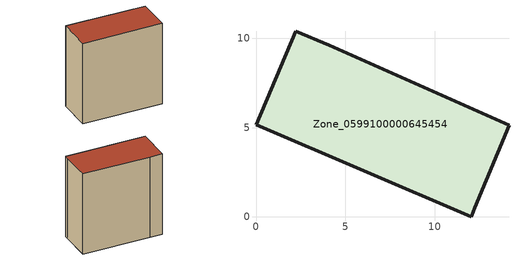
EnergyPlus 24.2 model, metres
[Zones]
Zone_0599100000645454
 floor ground (C_G): 12.04,0 0,5.17 2.23,10.41 4.1,9.6 14.16,5.12 12.24,0.51 12.07,0.08 z0
 wall outside (C_F): 0,5.17 12.04,0 12.07,0.08 12.24,0.51 14.16,5.12 4.1,9.6 2.23,10.41 0,5.17 z0:13.86
 roof outside (C_R): 12.24,0.51 14.16,5.12 4.1,9.6 2.23,10.41 0,5.17 12.04,0 12.07,0.08 z13.86
[BUILDING]
Pand.0599100000645454: North Axis=0; Terrain=City; Loads Convergence Tolerance Value=0.04; Temperature Convergence Tolerance Value=0.4; Solar Distribution=FullExterior; Maximum Number of Warmup Days=25; Minimum Number of Warmup Days=1
[Site:Location]
Rotterdam.The.Hague.AP_ZH_NLD Design_Conditions: Latitude=51.96; Longitude=4.45; Time Zone=1; Elevation=-4.5
[SITE:GROUNDTEMPERATURE:BUILDINGSURFACE]
18, 18, 18, 18, 18, 18, 18, 18, 18, 18, 18, 18
[MATERIAL] Thermal Absorptance=0.9; Solar Absorptance=0.7; Visible Absorptance=0.7
Name | Roughness | Thickness | Conductivity | Density | Specific Heat
G.TI.1946 | MediumSmooth | 0.15 | 1 | 540 | 1210
F.TI.1946 | Rough | 0.3 | 0.857143 | 1920 | 840
R.TI.1946 | MediumRough | 0.2 | 0.1 | 1500 | 1000
[CONSTRUCTION]
C_G: G.TI.1946
C_F: F.TI.1946
C_R: R.TI.1946
[ZONE]
Zone_0599100000645454: Type=1; Multiplier=1; Ceiling Height=Autocalculate; Volume=Autocalculate; Floor Area=autocalculate; Part of Total Floor Area=Yes
[ZONEINFILTRATION:DESIGNFLOWRATE]
Infil_Zone_0599100000645454: Zone or ZoneList or Space or SpaceList=Zone_0599100000645454; Schedule=AlwaysOn; Design Flow Rate Calculation Method=Flow/Area; Flow Rate per Floor Area=0.003; Constant Term Coefficient=1; Temperature Term Coefficient=0; Velocity Term Coefficient=0; Velocity Squared Term Coefficient=0
[HVACTEMPLATE:ZONE:IDEALLOADSAIRSYSTEM]
Zone_0599100000645454: Maximum Heating Supply Air Temperature=50; Minimum Cooling Supply Air Temperature=13; Maximum Heating Supply Air Humidity Ratio=0.0156; Minimum Cooling Supply Air Humidity Ratio=0.0077; Heating Limit=NoLimit; Cooling Limit=NoLimit; Dehumidification Control Type=ConstantSensibleHeatRatio; Cooling Sensible Heat Ratio=0.7; Dehumidification Setpoint=60; Humidification Control Type=None; Humidification Setpoint=30; Outdoor Air Method=None; Outdoor Air Flow Rate per Person=0.00944; Outdoor Air Flow Rate per Zone Floor Area=0; Outdoor Air Flow Rate per Zone=0; Demand Controlled Ventilation Type=None; Outdoor Air Economizer Type=NoEconomizer; Heat Recovery Type=None; Sensible Heat Recovery Effectiveness=0.7; Latent Heat Recovery Effectiveness=0.65
[ZONECONTROL:THERMOSTAT]
ThermostatControl_Zone_0599100000645454: Zone or ZoneList=Zone_0599100000645454; Control Type Schedule=DualSetpointControlType; Control 1=Thermostat_Zone_0599100000645454; Temperature Difference Between Cutout And Setpoint=0
[THERMOSTATSETPOINT:DUALSETPOINT]
Thermostat_Zone_0599100000645454: Heating Setpoint Temperature Schedule=HeatingSetpoint_Zone_0599100000645454; Cooling Setpoint Temperature Schedule=CoolingSetpoint_Zone_0599100000645454
[SCHEDULE:COMPACT]
HeatingSetpoint_Zone_0599100000645454: Through: 12/31, For: AllDays, Until: 24:00, 21
CoolingSetpoint_Zone_0599100000645454: Through: 12/31, For: AllDays, Until: 24:00, 24
DualSetpointControlType: Through: 12/31, For: AllDays, Until: 24:00, 4
AlwaysOn: Through: 12/31, For: AllDays, Until: 24:00, 1
